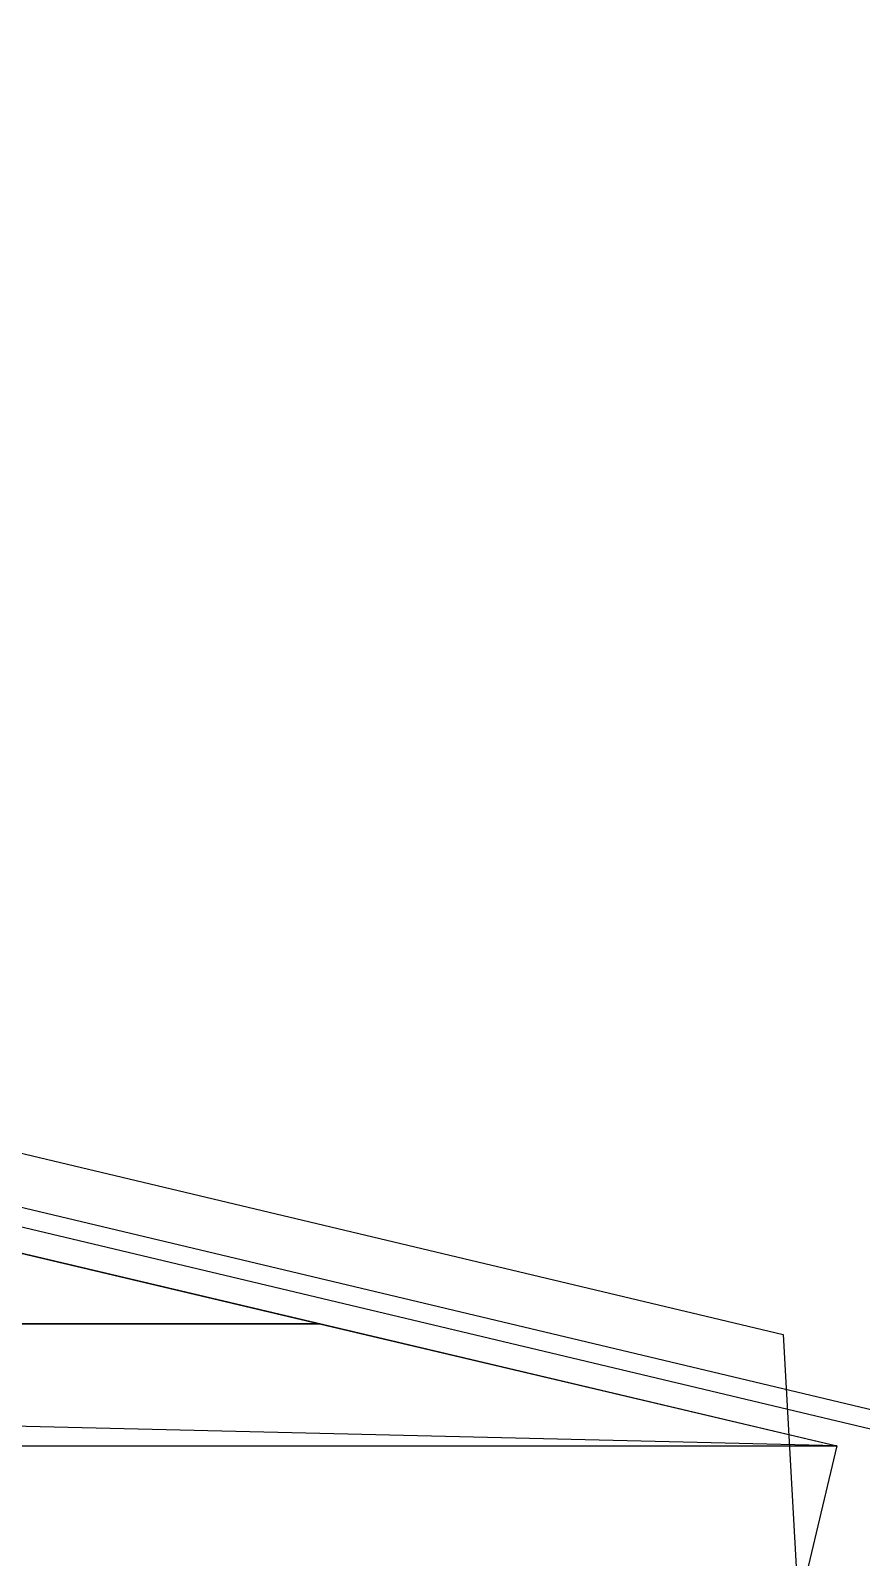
# Model space of a CAD drawing. Header units: feet. Extents: x -84 to 198, y -22 to 181.
# Drawn here: x 133.673 to 136.03, y 108.702 to 113.031 of the extents above; entities that cross this region are included whole.
import ezdxf

# ---------------------------------------------------------------- set-up
doc = ezdxf.new("R2010")
doc.units = ezdxf.units.FT
for name, color, linetype in [('A-AREA-UNIDAD', 30, 'CONTINUOUS'), ('A-LINEA', 7, 'CONTINUOUS'), ('A-MURO-CONCRETO', 8, 'CONTINUOUS')]:
    doc.layers.add(name, color=color, linetype=linetype)

msp = doc.modelspace()

# ---------------------------------------------------------------- linework, layer by layer
at = {"layer": 'A-AREA-UNIDAD'}
msp.add_lwpolyline([(122.88, 112.4089), (135.808, 109.3333), (135.872, 108.1778), (135.552, 106.8444), (137.36, 106.4178), (137.408, 107.0933), (138.16, 107.0933), (137.888, 115.6089), (137.088, 126.2044), (136.16, 134.0622), (134.688, 143.2533), (134.048, 143.2889), (134, 143.5378), (130.912, 144.9422)], dxfattribs=at)
at = {"layer": 'A-LINEA'}
msp.add_line((137.4933, 108.7778), (122.04, 112.4578), dxfattribs=at)
for points in [[(121.5333, 110.1244), (122.08, 112.3911), (137.4933, 108.7244)], [(121.4533, 109.3644), (122.1467, 112.2844), (135.96, 109.0178), (135.2667, 106.0978), (121.4533, 109.3644)], [(121.4533, 109.3644), (122.1467, 112.2844), (135.96, 109.0178), (135.2667, 106.0978), (121.4533, 109.3644)]]:
    msp.add_lwpolyline(points, dxfattribs=at)
at = {"layer": 'A-MURO-CONCRETO'}
for points in [[(122.1467, 112.2844), (134.4933, 109.3644), (121.4533, 109.3644), (122.1467, 112.2844), (122.1467, 112.2844)], [(122.1467, 112.2844), (134.4933, 109.3644), (121.4533, 109.3644), (122.1467, 112.2844), (122.1467, 112.2844)], [(121.4533, 109.3644), (122.92, 109.0178), (135.96, 109.0178), (121.4533, 109.3644)], [(121.4533, 109.3644), (134.4933, 109.3644), (135.96, 109.0178), (121.4533, 109.3644), (121.4533, 109.3644)], [(121.4533, 109.3644), (122.92, 109.0178), (135.96, 109.0178), (121.4533, 109.3644)], [(121.4533, 109.3644), (134.4933, 109.3644), (135.96, 109.0178), (121.4533, 109.3644), (121.4533, 109.3644)], [(122.92, 109.0178), (135.96, 109.0178), (135.2667, 106.0978), (122.92, 109.0178), (122.92, 109.0178)], [(122.92, 109.0178), (135.96, 109.0178), (135.2667, 106.0978), (122.92, 109.0178), (122.92, 109.0178)]]:
    msp.add_lwpolyline(points, dxfattribs=at)

doc.saveas('drawing.dxf')
